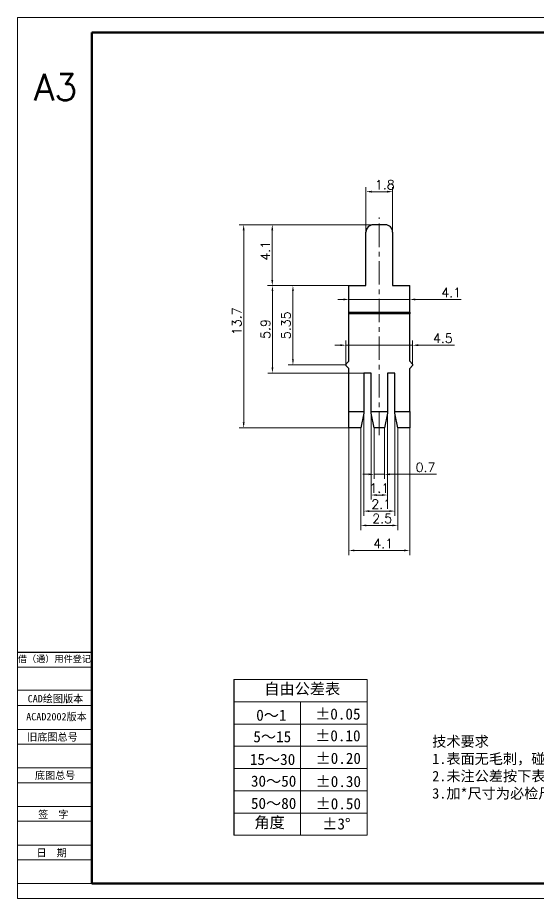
# Model space of a CAD drawing. Header units: millimetres. Extents: x 3176.5 to 3260.5, y 1665.6 to 1725.
# Drawn here: x 3176.5 to 3211.7, y 1665.6 to 1725 of the extents above; entities that cross this region are included whole.
import ezdxf

# ---------------------------------------------------------------- set-up
doc = ezdxf.new("R2010")
doc.units = ezdxf.units.MM
doc.linetypes.add('CENTER', pattern=[50.8, 31.75, -6.35, 6.35, -6.35])
for name, color, linetype, lineweight in [('中心线', 1, 'CENTER', 9), ('实线', 7, 'Continuous', 25), ('尺寸标注', 2, 'Continuous', 9), ('引导线', 6, 'Continuous', 9), ('文本', 3, 'Continuous', 15), ('粗实线', 9, 'Continuous', 50)]:
    doc.layers.add(name, color=color, linetype=linetype, lineweight=lineweight)
doc.styles.add('st', font='txt.shx')
doc.styles.get("Standard").update_dxf_attribs({"font": 'simfang.ttf'})
doc.dimstyles.new('st', dxfattribs={"dimscale": 0.25, "dimtxt": 2.5, "dimasz": 1.5, "dimexe": 1.25, "dimexo": 0, "dimtad": 1, "dimtoh": 1, "dimdec": 3, "dimdsep": 46, "dimtxsty": 'st', "dimcen": 0, "dimclrd": 256, "dimclre": 256, "dimclrt": 3, "dimadec": 3, "dimazin": 2, "dimtfac": 1, "dimtdec": 3, "dimtmove": 0, "dimatfit": 1, "dimfxl": 0, "dimlwd": -1, "dimlwe": -1, "dimarcsym": 0})

# ---------------------------------------------------------------- blocks, each defined once
blk = doc.blocks.new('*D97')
at = {"layer": 'Defpoints', "color": 0, "ltscale": 0.2, "transparency": 16777216}
for p in [(3198.891, 1697.367), (3202.991, 1697.367), (3202.991, 1689.101)]:
    blk.add_point(p, dxfattribs=at)
at = {"layer": '尺寸标注', "ltscale": 0.2, "transparency": 16777216}
for p, q in [((3198.891, 1697.367), (3198.891, 1688.789)), ((3202.991, 1697.367), (3202.991, 1688.789)), ((3199.266, 1689.101), (3202.616, 1689.101))]:
    blk.add_line(p, q, dxfattribs=at)
for points in [[(3199.266, 1689.164), (3199.266, 1689.039), (3198.891, 1689.101)], [(3202.616, 1689.164), (3202.616, 1689.039), (3202.991, 1689.101)]]:
    blk.add_solid(points, dxfattribs=at)
at = {"layer": '尺寸标注', "color": 3, "ltscale": 0.2, "transparency": 16777216, "insert": (3201.204, 1689.57), "char_height": 0.625, "attachment_point": 5, "style": 'st'}
blk.add_mtext('4.1', dxfattribs=at)
blk = doc.blocks.new('*D98')
at = {"layer": 'Defpoints', "color": 0, "ltscale": 0.2, "transparency": 16777216}
for p in [(3199.691, 1697.367), (3202.191, 1697.367), (3202.191, 1690.79)]:
    blk.add_point(p, dxfattribs=at)
at = {"layer": '尺寸标注', "ltscale": 0.2, "transparency": 16777216}
for p, q in [((3199.691, 1697.367), (3199.691, 1690.477)), ((3202.191, 1697.367), (3202.191, 1690.477)), ((3200.066, 1690.79), (3201.816, 1690.79))]:
    blk.add_line(p, q, dxfattribs=at)
for points in [[(3200.066, 1690.852), (3200.066, 1690.727), (3199.691, 1690.79)], [(3201.816, 1690.852), (3201.816, 1690.727), (3202.191, 1690.79)]]:
    blk.add_solid(points, dxfattribs=at)
at = {"layer": '尺寸标注', "color": 3, "ltscale": 0.2, "transparency": 16777216, "insert": (3201.133, 1691.258), "char_height": 0.625, "attachment_point": 5, "style": 'st'}
blk.add_mtext('2.5', dxfattribs=at)
blk = doc.blocks.new('*D99')
at = {"layer": 'Defpoints', "color": 0, "ltscale": 0.2, "transparency": 16777216}
for p in [(3199.891, 1698.417), (3201.991, 1698.467), (3201.991, 1691.756)]:
    blk.add_point(p, dxfattribs=at)
at = {"layer": '尺寸标注', "ltscale": 0.2, "transparency": 16777216}
for p, q in [((3199.891, 1698.417), (3199.891, 1691.443)), ((3201.991, 1698.467), (3201.991, 1691.443)), ((3200.266, 1691.756), (3201.616, 1691.756))]:
    blk.add_line(p, q, dxfattribs=at)
for points in [[(3200.266, 1691.818), (3200.266, 1691.693), (3199.891, 1691.756)], [(3201.616, 1691.818), (3201.616, 1691.693), (3201.991, 1691.756)]]:
    blk.add_solid(points, dxfattribs=at)
at = {"layer": '尺寸标注', "color": 3, "ltscale": 0.2, "transparency": 16777216, "insert": (3201.073, 1692.224), "char_height": 0.625, "attachment_point": 5, "style": 'st'}
blk.add_mtext('2.1', dxfattribs=at)
blk = doc.blocks.new('*D100')
at = {"layer": 'Defpoints', "color": 0, "ltscale": 0.2, "transparency": 16777216}
for p in [(3200.391, 1698.467), (3201.491, 1698.467), (3201.491, 1692.84)]:
    blk.add_point(p, dxfattribs=at)
at = {"layer": '尺寸标注', "ltscale": 0.2, "transparency": 16777216}
for p, q in [((3200.391, 1698.467), (3200.391, 1692.528)), ((3201.491, 1698.467), (3201.491, 1692.528)), ((3200.766, 1692.84), (3201.116, 1692.84))]:
    blk.add_line(p, q, dxfattribs=at)
for points in [[(3200.766, 1692.903), (3200.766, 1692.778), (3200.391, 1692.84)], [(3201.116, 1692.903), (3201.116, 1692.778), (3201.491, 1692.84)]]:
    blk.add_solid(points, dxfattribs=at)
at = {"layer": '尺寸标注', "color": 3, "ltscale": 0.2, "transparency": 16777216, "insert": (3200.941, 1693.309), "char_height": 0.625, "attachment_point": 5, "style": 'st'}
blk.add_mtext('1.1', dxfattribs=at)
blk = doc.blocks.new('*D101')
at = {"layer": 'Defpoints', "color": 0, "ltscale": 0.2, "transparency": 16777216}
for p in [(3200.591, 1697.367), (3201.291, 1697.367), (3201.291, 1694.237)]:
    blk.add_point(p, dxfattribs=at)
at = {"layer": '尺寸标注', "ltscale": 0.2, "transparency": 16777216}
for p, q in [((3200.591, 1697.367), (3200.591, 1693.924)), ((3201.291, 1697.367), (3201.291, 1693.924)), ((3200.216, 1694.237), (3199.841, 1694.237)), ((3200.591, 1694.237), (3201.291, 1694.237)), ((3201.666, 1694.237), (3204.79, 1694.237))]:
    blk.add_line(p, q, dxfattribs=at)
for points in [[(3200.216, 1694.299), (3200.216, 1694.174), (3200.591, 1694.237)], [(3201.666, 1694.299), (3201.666, 1694.174), (3201.291, 1694.237)]]:
    blk.add_solid(points, dxfattribs=at)
at = {"layer": '尺寸标注', "color": 3, "ltscale": 0.2, "transparency": 16777216, "insert": (3204.061, 1694.706), "char_height": 0.625, "attachment_point": 5, "style": 'st'}
blk.add_mtext('0.7', dxfattribs=at)
blk = doc.blocks.new('*D102')
at = {"layer": 'Defpoints', "color": 0, "ltscale": 0.2, "transparency": 16777216}
for p in [(3191.792, 1711.067), (3200.541, 1711.067), (3198.891, 1697.367)]:
    blk.add_point(p, dxfattribs=at)
at = {"layer": '尺寸标注', "ltscale": 0.2, "transparency": 16777216}
for p, q in [((3200.541, 1711.067), (3191.479, 1711.067)), ((3191.792, 1697.742), (3191.792, 1710.692)), ((3198.891, 1697.367), (3191.479, 1697.367))]:
    blk.add_line(p, q, dxfattribs=at)
for points in [[(3191.729, 1710.692), (3191.854, 1710.692), (3191.792, 1711.067)], [(3191.729, 1697.742), (3191.854, 1697.742), (3191.792, 1697.367)]]:
    blk.add_solid(points, dxfattribs=at)
at = {"layer": '尺寸标注', "color": 3, "ltscale": 0.2, "transparency": 16777216, "insert": (3191.323, 1704.558), "char_height": 0.625, "attachment_point": 5, "rotation": 90, "style": 'st'}
blk.add_mtext('13.7', dxfattribs=at)
blk = doc.blocks.new('*D103')
at = {"layer": 'Defpoints', "color": 0, "ltscale": 0.2, "transparency": 16777216}
for p in [(3193.733, 1706.967), (3198.891, 1706.967), (3199.891, 1701.067)]:
    blk.add_point(p, dxfattribs=at)
at = {"layer": '尺寸标注', "ltscale": 0.2, "transparency": 16777216}
for p, q in [((3198.891, 1706.967), (3193.42, 1706.967)), ((3193.733, 1701.442), (3193.733, 1706.592)), ((3199.891, 1701.067), (3193.42, 1701.067))]:
    blk.add_line(p, q, dxfattribs=at)
for points in [[(3193.67, 1706.592), (3193.795, 1706.592), (3193.733, 1706.967)], [(3193.67, 1701.442), (3193.795, 1701.442), (3193.733, 1701.067)]]:
    blk.add_solid(points, dxfattribs=at)
at = {"layer": '尺寸标注', "color": 3, "ltscale": 0.2, "transparency": 16777216, "insert": (3193.264, 1704.036), "char_height": 0.625, "attachment_point": 5, "rotation": 90, "style": 'st'}
blk.add_mtext('5.9', dxfattribs=at)
blk = doc.blocks.new('*D104')
at = {"layer": 'Defpoints', "color": 0, "ltscale": 0.2, "transparency": 16777216}
for p in [(3195.116, 1706.967), (3198.891, 1706.967), (3198.691, 1701.617)]:
    blk.add_point(p, dxfattribs=at)
at = {"layer": '尺寸标注', "ltscale": 0.2, "transparency": 16777216}
for p, q in [((3198.891, 1706.967), (3194.804, 1706.967)), ((3195.116, 1701.992), (3195.116, 1706.592)), ((3198.691, 1701.617), (3194.804, 1701.617))]:
    blk.add_line(p, q, dxfattribs=at)
for points in [[(3195.054, 1706.592), (3195.179, 1706.592), (3195.116, 1706.967)], [(3195.054, 1701.992), (3195.179, 1701.992), (3195.116, 1701.617)]]:
    blk.add_solid(points, dxfattribs=at)
at = {"layer": '尺寸标注', "color": 3, "ltscale": 0.2, "transparency": 16777216, "insert": (3194.648, 1704.285), "char_height": 0.625, "attachment_point": 5, "rotation": 90, "style": 'st'}
blk.add_mtext('5.35', dxfattribs=at)
blk = doc.blocks.new('*D105')
at = {"layer": 'Defpoints', "color": 0, "ltscale": 0.2, "transparency": 16777216}
for p in [(3193.722, 1711.067), (3200.541, 1711.067), (3198.891, 1706.967)]:
    blk.add_point(p, dxfattribs=at)
at = {"layer": '尺寸标注', "ltscale": 0.2, "transparency": 16777216}
for p, q in [((3200.541, 1711.067), (3193.409, 1711.067)), ((3193.722, 1707.342), (3193.722, 1710.692)), ((3198.891, 1706.967), (3193.409, 1706.967))]:
    blk.add_line(p, q, dxfattribs=at)
for points in [[(3193.659, 1710.692), (3193.784, 1710.692), (3193.722, 1711.067)], [(3193.659, 1707.342), (3193.784, 1707.342), (3193.722, 1706.967)]]:
    blk.add_solid(points, dxfattribs=at)
at = {"layer": '尺寸标注', "color": 3, "ltscale": 0.2, "transparency": 16777216, "insert": (3193.253, 1709.31), "char_height": 0.625, "attachment_point": 5, "rotation": 90, "style": 'st'}
blk.add_mtext('4.1', dxfattribs=at)
blk = doc.blocks.new('*D106')
at = {"layer": 'Defpoints', "color": 0, "ltscale": 0.2, "transparency": 16777216}
for p in [(3198.891, 1706.067), (3202.991, 1706.067), (3202.991, 1706.03)]:
    blk.add_point(p, dxfattribs=at)
at = {"layer": '尺寸标注', "ltscale": 0.2, "transparency": 16777216}
for p, q in [((3198.516, 1706.03), (3198.141, 1706.03)), ((3198.891, 1706.067), (3198.891, 1705.717)), ((3198.891, 1706.03), (3202.991, 1706.03)), ((3202.991, 1706.067), (3202.991, 1705.717)), ((3203.366, 1706.03), (3206.466, 1706.03))]:
    blk.add_line(p, q, dxfattribs=at)
for points in [[(3198.516, 1706.092), (3198.516, 1705.967), (3198.891, 1706.03)], [(3203.366, 1706.092), (3203.366, 1705.967), (3202.991, 1706.03)]]:
    blk.add_solid(points, dxfattribs=at)
at = {"layer": '尺寸标注', "color": 3, "ltscale": 0.2, "transparency": 16777216, "insert": (3205.789, 1706.499), "char_height": 0.625, "attachment_point": 5, "style": 'st'}
blk.add_mtext('4.1', dxfattribs=at)
blk = doc.blocks.new('*D107')
at = {"layer": 'Defpoints', "color": 0, "ltscale": 0.2, "transparency": 16777216}
for p in [(3203.191, 1702.944), (3198.691, 1701.617), (3203.191, 1701.617)]:
    blk.add_point(p, dxfattribs=at)
at = {"layer": '尺寸标注', "ltscale": 0.2, "transparency": 16777216}
for p, q in [((3198.691, 1701.617), (3198.691, 1703.257)), ((3203.191, 1701.617), (3203.191, 1703.257)), ((3198.316, 1702.944), (3197.941, 1702.944)), ((3198.691, 1702.944), (3203.191, 1702.944)), ((3203.566, 1702.944), (3206.004, 1702.944))]:
    blk.add_line(p, q, dxfattribs=at)
for points in [[(3198.316, 1703.007), (3198.316, 1702.882), (3198.691, 1702.944)], [(3203.566, 1703.007), (3203.566, 1702.882), (3203.191, 1702.944)]]:
    blk.add_solid(points, dxfattribs=at)
at = {"layer": '尺寸标注', "color": 3, "ltscale": 0.2, "transparency": 16777216, "insert": (3205.223, 1703.413), "char_height": 0.625, "attachment_point": 5, "style": 'st'}
blk.add_mtext('4.5', dxfattribs=at)
blk = doc.blocks.new('*D122')
at = {"layer": 'Defpoints', "color": 0, "ltscale": 0.2, "transparency": 16777216}
for p in [(3201.841, 1713.297), (3200.041, 1710.567), (3201.841, 1710.567)]:
    blk.add_point(p, dxfattribs=at)
at = {"layer": '尺寸标注', "ltscale": 0.2, "transparency": 16777216}
for p, q in [((3200.041, 1710.567), (3200.041, 1713.61)), ((3200.416, 1713.297), (3201.466, 1713.297)), ((3201.841, 1710.567), (3201.841, 1713.61))]:
    blk.add_line(p, q, dxfattribs=at)
for points in [[(3200.416, 1713.36), (3200.416, 1713.235), (3200.041, 1713.297)], [(3201.466, 1713.36), (3201.466, 1713.235), (3201.841, 1713.297)]]:
    blk.add_solid(points, dxfattribs=at)
at = {"layer": '尺寸标注', "color": 3, "ltscale": 0.2, "transparency": 16777216, "insert": (3201.313, 1713.766), "char_height": 0.625, "attachment_point": 5, "style": 'st'}
blk.add_mtext('1.8', dxfattribs=at)

msp = doc.modelspace()

# ---------------------------------------------------------------- linework, layer by layer
at = {"color": 7, "linetype": 'Continuous', "lineweight": 25}
for p, q in [((3201.3415, 1711.0667), (3200.5415, 1711.0667)), ((3200.0415, 1706.9667), (3200.0415, 1710.5667)), ((3201.8415, 1710.5667), (3201.8415, 1706.9667)), ((3198.8915, 1706.9667), (3200.0415, 1706.9667)), ((3198.8915, 1705.1667), (3198.8915, 1706.9667)), ((3201.8415, 1706.9667), (3202.9915, 1706.9667)), ((3202.9915, 1705.1667), (3202.9915, 1706.9667)), ((3198.8915, 1705.0667), (3198.8915, 1705.1667)), ((3198.8915, 1705.1667), (3202.9915, 1705.1667)), ((3202.9915, 1705.0667), (3198.8915, 1705.0667)), ((3198.8915, 1701.8667), (3198.8915, 1705.0667)), ((3202.9915, 1705.1667), (3202.9915, 1705.0667)), ((3202.9915, 1701.8667), (3202.9915, 1705.0667)), ((3198.8915, 1701.8667), (3198.6915, 1701.6667)), ((3203.1915, 1701.6667), (3202.9915, 1701.8667)), ((3198.6915, 1701.6667), (3198.6915, 1701.5667)), ((3198.6915, 1701.5667), (3198.8915, 1701.3667)), ((3198.8915, 1698.4667), (3198.8915, 1701.3667)), ((3202.9915, 1701.3667), (3203.1915, 1701.5667)), ((3202.9915, 1698.4667), (3202.9915, 1701.3667)), ((3203.1915, 1701.6667), (3203.1915, 1701.5667)), ((3200.3915, 1701.0667), (3199.8915, 1701.0667)), ((3199.8915, 1701.0667), (3199.8915, 1698.4667)), ((3200.3915, 1698.4667), (3200.3915, 1701.0667)), ((3201.9915, 1701.0667), (3201.4915, 1701.0667)), ((3201.4915, 1701.0667), (3201.4915, 1698.4667)), ((3201.9915, 1698.4667), (3201.9915, 1701.0667)), ((3198.8915, 1698.4667), (3199.8915, 1698.4667)), ((3198.8915, 1697.3667), (3198.8915, 1698.4667)), ((3199.8915, 1698.3667), (3199.6915, 1697.3667)), ((3199.8915, 1698.4667), (3199.8915, 1698.3667)), ((3200.3915, 1698.4667), (3201.4915, 1698.4667)), ((3200.3915, 1698.3667), (3200.3915, 1698.4667)), ((3200.5915, 1697.3667), (3200.3915, 1698.3667)), ((3201.4915, 1698.3667), (3201.2915, 1697.3667)), ((3201.4915, 1698.4667), (3201.4915, 1698.3667)), ((3201.9915, 1698.4667), (3202.9915, 1698.4667)), ((3201.9915, 1698.3667), (3201.9915, 1698.4667)), ((3202.1915, 1697.3667), (3201.9915, 1698.3667)), ((3202.9915, 1698.4667), (3202.9915, 1697.3667)), ((3199.6915, 1697.3667), (3198.8915, 1697.3667)), ((3201.2915, 1697.3667), (3200.5915, 1697.3667)), ((3202.9915, 1697.3667), (3202.1915, 1697.3667))]:
    msp.add_line(p, q, dxfattribs=at)
at = {"lineweight": 13}
for p, q in [((3191.1335, 1680.3917), (3200.1335, 1680.3917)), ((3200.1335, 1680.3917), (3200.1335, 1669.8917)), ((3200.1335, 1678.8917), (3191.1335, 1678.8917)), ((3195.6335, 1678.8917), (3195.6335, 1669.8917)), ((3200.1335, 1677.3917), (3191.1335, 1677.3917)), ((3200.1335, 1675.8917), (3191.1335, 1675.8917)), ((3200.1335, 1674.3917), (3191.1335, 1674.3917)), ((3200.1335, 1672.8917), (3191.1335, 1672.8917)), ((3200.1335, 1671.3917), (3191.1335, 1671.3917)), ((3200.1335, 1669.8917), (3191.1335, 1669.8917))]:
    msp.add_line(p, q, dxfattribs=at)
at = {"color": 7, "linetype": 'Continuous', "lineweight": 25}
for centre, start, end in [((3200.5415, 1710.5667), 90, 180), ((3201.3415, 1710.5667), 0, 90)]:
    msp.add_arc(centre, 0.5, start, end, dxfattribs=at)
at = {"layer": '中心线', "ltscale": 0.05}
msp.add_line((3200.9415, 1696.8667), (3200.9415, 1711.5667), dxfattribs=at)
at = {"layer": '实线'}
for p, q in [((3176.5436, 1682.2366), (3181.5436, 1682.2366)), ((3181.5436, 1666.6366), (3181.5436, 1677.8366)), ((3181.5436, 1677.8366), (3181.5436, 1666.6366))]:
    msp.add_line(p, q, dxfattribs=at)
at = {"layer": '实线', "ltscale": 0.2}
msp.add_line((3191.1335, 1680.3917), (3191.1335, 1669.8917), dxfattribs=at)
at = {"layer": '引导线'}
for p, q in [((3176.5436, 1725.0366), (3260.5436, 1725.0366)), ((3176.5436, 1665.6366), (3176.5436, 1725.0366)), ((3181.5436, 1681.2366), (3176.5436, 1681.2366)), ((3181.5436, 1679.6688), (3176.5436, 1679.6688)), ((3181.5436, 1678.6366), (3176.5436, 1678.6366)), ((3181.5436, 1677.0366), (3176.5436, 1677.0366)), ((3181.5436, 1676.0366), (3176.5436, 1676.0366)), ((3181.5436, 1674.4366), (3176.5436, 1674.4366)), ((3181.5436, 1673.4366), (3176.5436, 1673.4366)), ((3181.5436, 1671.8366), (3176.5436, 1671.8366)), ((3181.5436, 1670.8366), (3176.5436, 1670.8366)), ((3181.5436, 1669.2366), (3176.5436, 1669.2366)), ((3181.5436, 1668.2366), (3176.5436, 1668.2366)), ((3181.5436, 1666.6366), (3176.5436, 1666.6366)), ((3176.5436, 1665.6366), (3260.5436, 1665.6366))]:
    msp.add_line(p, q, dxfattribs=at)
at = {"layer": '粗实线'}
for p, q in [((3181.5436, 1666.6366), (3181.5436, 1724.0366)), ((3181.5436, 1724.0366), (3259.5436, 1724.0366)), ((3181.5436, 1666.6366), (3259.5436, 1666.6366))]:
    msp.add_line(p, q, dxfattribs=at)

# ---------------------------------------------------------------- texts
at = {"lineweight": 13, "char_height": 0.75, "attachment_point": 1}
for s, width, insert in [('自由公差表', 19.208783, (3193.1872, 1680.1461)), ('0～1', 8.746364, (3192.638, 1678.3684)), ('{\\fFangSong|b0|i0|c0|p49;%%P0.05}', 5.174616, (3196.613, 1678.4458)), ('{\\fFangSong|b0|i0|c0|p49;5\\fFangSong|b0|i0|c134|p49;～\\fFangSong|b0|i0|c0|p49;15}', 8.746364, (3192.4425, 1676.9151)), ('{\\fFangSong|b0|i0|c0|p49;%%P0.10}', 5.174616, (3196.6162, 1676.9811)), ('{\\fFangSong|b0|i0|c0|p49;15\\fFangSong|b0|i0|c134|p49;～\\fFangSong|b0|i0|c0|p49;30}', 13.809855, (3192.2096, 1675.3843)), ('{\\fFangSong|b0|i0|c0|p49;%%P0.20}', 5.174616, (3196.6408, 1675.4587)), ('{\\fFangSong|b0|i0|c0|p49;30\\fFangSong|b0|i0|c134|p49;～\\fFangSong|b0|i0|c0|p49;50}', 11.786516, (3192.2806, 1673.9197)), ('{\\fFangSong|b0|i0|c0|p49;%%P0.30}', 5.174616, (3196.645, 1673.8957)), ('{\\fFangSong|b0|i0|c0|p49;50\\fFangSong|b0|i0|c134|p49;～\\fFangSong|b0|i0|c0|p49;80}', 11.786516, (3192.2806, 1672.4197)), ('{\\fFangSong|b0|i0|c0|p49;%%P0.50}', 5.174616, (3196.645, 1672.3957)), ('角度', 8.746364, (3192.5158, 1671.1329)), ('{\\fFangSong|b0|i0|c0|p49;%%P3%%D}', 5.174616, (3197.0936, 1671.0357))]:
    msp.add_mtext_dynamic_manual_height_columns(s, width=width, gutter_width=12.5, heights=[0], dxfattribs=dict(at, insert=insert))
at = {"layer": '实线', "ltscale": 0.2, "insert": (3177.6319, 1721.2478), "char_height": 1.8, "width": 5, "attachment_point": 1, "style": 'st'}
msp.add_mtext('A3', dxfattribs=at)
at = {"layer": '文本', "ltscale": 0.2, "attachment_point": 5}
for s, insert, char_height, width in [('借（通）用件登记', (3179.0261, 1681.7578), 0.44, 10.22572), ('CAD绘图版本', (3179.0971, 1679.0756), 0.5, 15.159404), ('ACAD2002版本', (3179.1657, 1677.8614), 0.5, 11.701904), ('旧底图总号', (3178.8951, 1676.4886), 0.5, 13.237686), ('底图总号', (3179.0738, 1673.9022), 0.5, 2.90232), ('签  字', (3178.9517, 1671.27), 0.5, 2.90232), ('日  期', (3178.84, 1668.6825), 0.5, 2.90232)]:
    msp.add_mtext(s, dxfattribs=dict(at, insert=insert, char_height=char_height, width=width))
at = {"layer": '文本', "insert": (3204.5115, 1676.5686), "char_height": 0.8, "width": 64.017479, "attachment_point": 1}
msp.add_mtext('{\\fSimSun|b0|i0|c134|p2;\\H0.875x;技术要求\\P1.表面无毛刺，碰伤等缺陷；\\P2.未注公差按下表执行；\\P3.加*尺寸为必检尺寸；\\H3.5714x;\\P\\Ftxt|c134;\\H0.3x;      }', dxfattribs=at)

# ---------------------------------------------------------------- dimensions: what is measured, and where the dimension line sits
at = {"layer": '尺寸标注', "ltscale": 0.2}
for base, p1, p2, picture, middle in [((3201.8415, 1713.2971), (3200.0415, 1710.5667), (3201.8415, 1710.5667), '*D122', (3201.3133, 1713.2971)), ((3202.9915, 1706.0298), (3198.8915, 1706.0667), (3202.9915, 1706.0667), '*D106', (3205.7894, 1706.0298)), ((3203.1915, 1702.944), (3198.6915, 1701.6167), (3203.1915, 1701.6167), '*D107', (3205.2227, 1702.944)), ((3201.9915, 1691.7556), (3199.8915, 1698.4167), (3201.9915, 1698.4667), '*D99', (3201.0731, 1691.7556)), ((3201.4915, 1692.8403), (3200.3915, 1698.4667), (3201.4915, 1698.4667), '*D100', (3200.9415, 1692.8403)), ((3202.9915, 1689.1012), (3198.8915, 1697.3667), (3202.9915, 1697.3667), '*D97', (3201.2044, 1689.1012)), ((3202.1915, 1690.7895), (3199.6915, 1697.3667), (3202.1915, 1697.3667), '*D98', (3201.1325, 1690.7895)), ((3201.2915, 1694.2369), (3200.5915, 1697.3667), (3201.2915, 1697.3667), '*D101', (3204.0612, 1694.2369))]:
    dim = msp.add_linear_dim(base=base, p1=p1, p2=p2, dimstyle='st', dxfattribs=at)
    dim.commit()
    dim.dimension.update_dxf_attribs({"geometry": picture, "text_midpoint": middle, "dimtype": 160})
for base, p1, p2, picture, middle in [((3191.7916, 1711.0667), (3198.8915, 1697.3667), (3200.5415, 1711.0667), '*D102', (3191.7916, 1704.5584)), ((3193.7215, 1711.0667), (3198.8915, 1706.9667), (3200.5415, 1711.0667), '*D105', (3193.7215, 1709.3104)), ((3193.7325, 1706.9667), (3199.8915, 1701.0667), (3198.8915, 1706.9667), '*D103', (3193.7325, 1704.0362)), ((3195.1165, 1706.9667), (3198.6915, 1701.6167), (3198.8915, 1706.9667), '*D104', (3195.1165, 1704.2853))]:
    dim = msp.add_linear_dim(base=base, p1=p1, p2=p2, angle=90, dimstyle='st', dxfattribs=at)
    dim.commit()
    dim.dimension.update_dxf_attribs({"geometry": picture, "text_midpoint": middle, "dimtype": 160})

doc.saveas('drawing.dxf')
